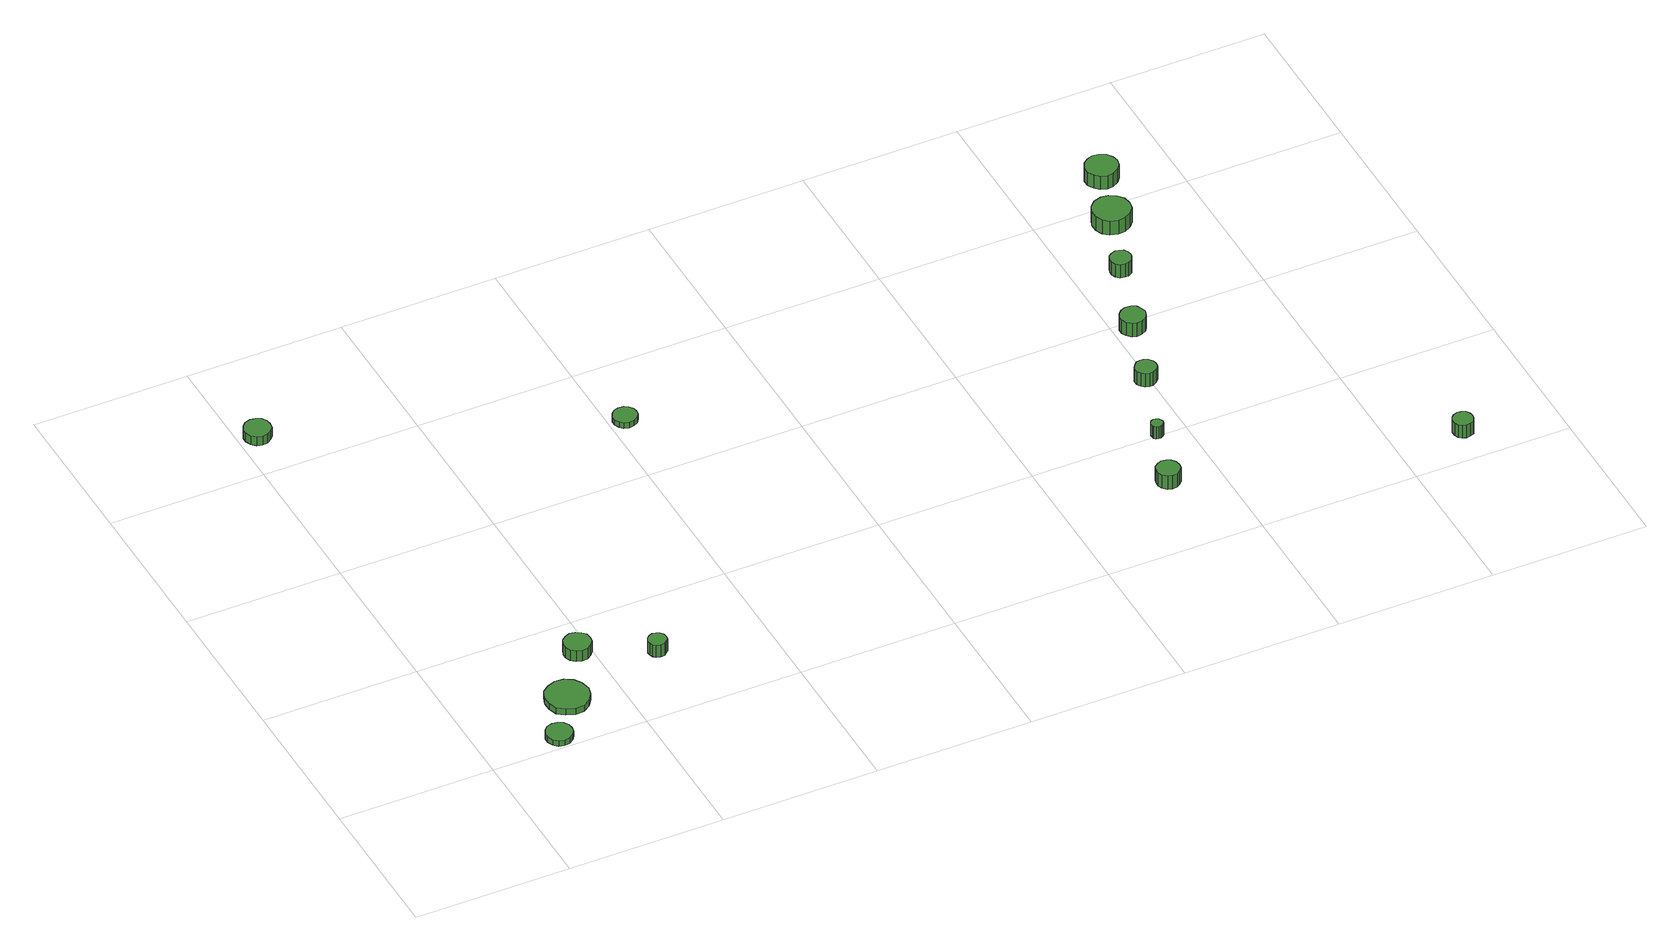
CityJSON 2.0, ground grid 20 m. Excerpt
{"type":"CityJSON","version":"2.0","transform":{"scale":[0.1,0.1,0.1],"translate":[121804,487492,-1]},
"CityObjects":{
"tree1":{"type":"SolitaryVegetationObject","attributes":{"function":"something"},"geometry":[{"type":"MultiSurface","lod":"1","boundaries":[[[0,1,2,3,4,5,6,7,8,9,10,11,12,13,14]],[[15,16,17,18,19,20,21,22,23,24,25,26,27,28,29]],[[0,29,28,1]],[[1,28,27,2]],[[2,27,26,3]],[[3,26,25,4]],[[4,25,24,5]],[[5,24,23,6]],[[6,23,22,7]],[[7,22,21,8]],[[8,21,20,9]],[[9,20,19,10]],[[10,19,18,11]],[[11,18,17,12]],[[12,17,16,13]],[[13,16,15,14]],[[14,15,29,0]]]}]},
"tree2":{"type":"SolitaryVegetationObject","attributes":{"function":"something"},"geometry":[{"type":"MultiSurface","lod":"1","boundaries":[[[30,31,32,33,34,35,36,37,38,39,40,41,42,43,44]],[[45,46,47,48,49,50,51,52,53,54,55,56,57,58,59]],[[30,59,58,31]],[[31,58,57,32]],[[32,57,56,33]],[[33,56,55,34]],[[34,55,54,35]],[[35,54,53,36]],[[36,53,52,37]],[[37,52,51,38]],[[38,51,50,39]],[[39,50,49,40]],[[40,49,48,41]],[[41,48,47,42]],[[42,47,46,43]],[[43,46,45,44]],[[44,45,59,30]]]}]},
"tree3":{"type":"SolitaryVegetationObject","attributes":{"function":"something"},"geometry":[{"type":"MultiSurface","lod":"1","boundaries":[[[60,61,62,63,64,65,66,67,68,69,70,71,72,73,74]],[[75,76,77,78,79,80,81,82,83,84,85,86,87,88,89]],[[60,89,88,61]],[[61,88,87,62]],[[62,87,86,63]],[[63,86,85,64]],[[64,85,84,65]],[[65,84,83,66]],[[66,83,82,67]],[[67,82,81,68]],[[68,81,80,69]],[[69,80,79,70]],[[70,79,78,71]],[[71,78,77,72]],[[72,77,76,73]],[[73,76,75,74]],[[74,75,89,60]]]}]},
"tree4":{"type":"SolitaryVegetationObject","attributes":{"function":"something"},"geometry":[{"type":"MultiSurface","lod":"1","boundaries":[[[90,91,92,93,94,95,96,97,98,99,100,101,102,103,104]],[[105,106,107,108,109,110,111,112,113,114,115,116,117,118,119]],[[90,119,118,91]],[[91,118,117,92]],[[92,117,116,93]],[[93,116,115,94]],[[94,115,114,95]],[[95,114,113,96]],[[96,113,112,97]],[[97,112,111,98]],[[98,111,110,99]],[[99,110,109,100]],[[100,109,108,101]],[[101,108,107,102]],[[102,107,106,103]],[[103,106,105,104]],[[104,105,119,90]]]}]},
"tree5":{"type":"SolitaryVegetationObject","attributes":{"function":"something"},"geometry":[{"type":"MultiSurface","lod":"1","boundaries":[[[120,121,122,123,124,125,126,127,128,129,130,131,132,133,134]],[[135,136,137,138,139,140,141,142,143,144,145,146,147,148,149]],[[120,149,148,121]],[[121,148,147,122]],[[122,147,146,123]],[[123,146,145,124]],[[124,145,144,125]],[[125,144,143,126]],[[126,143,142,127]],[[127,142,141,128]],[[128,141,140,129]],[[129,140,139,130]],[[130,139,138,131]],[[131,138,137,132]],[[132,137,136,133]],[[133,136,135,134]],[[134,135,149,120]]]}]},
"tree6":{"type":"SolitaryVegetationObject","attributes":{"function":"something"}},
"tree7":{"type":"SolitaryVegetationObject","attributes":{"function":"something"},"geometry":[{"type":"MultiSurface","lod":"1","boundaries":[[[150,151,152,153,154,155,156,157,158,159,160,161,162,163,164]],[[165,166,167,168,169,170,171,172,173,174,175,176,177,178,179]],[[150,179,178,151]],[[151,178,177,152]],[[152,177,176,153]],[[153,176,175,154]],[[154,175,174,155]],[[155,174,173,156]],[[156,173,172,157]],[[157,172,171,158]],[[158,171,170,159]],[[159,170,169,160]],[[160,169,168,161]],[[161,168,167,162]],[[162,167,166,163]],[[163,166,165,164]],[[164,165,179,150]]]}]},
"tree8":{"type":"SolitaryVegetationObject","attributes":{"function":"something"},"geometry":[{"type":"MultiSurface","lod":"1","boundaries":[[[180,181,182,183,184,185,186,187,188,189,190,191,192,193,194]],[[195,196,197,198,199,200,201,202,203,204,205,206,207,208,209]],[[180,209,208,181]],[[181,208,207,182]],[[182,207,206,183]],[[183,206,205,184]],[[184,205,204,185]],[[185,204,203,186]],[[186,203,202,187]],[[187,202,201,188]],[[188,201,200,189]],[[189,200,199,190]],[[190,199,198,191]],[[191,198,197,192]],[[192,197,196,193]],[[193,196,195,194]],[[194,195,209,180]]]}]},
"tree9":{"type":"SolitaryVegetationObject","attributes":{"function":"something"},"geometry":[{"type":"MultiSurface","lod":"1","boundaries":[[[210,211,212,213,214,215,216,217,218,219,220,221,222,223,224]],[[225,226,227,228,229,230,231,232,233,234,235,236,237,238,239]],[[210,239,238,211]],[[211,238,237,212]],[[212,237,236,213]],[[213,236,235,214]],[[214,235,234,215]],[[215,234,233,216]],[[216,233,232,217]],[[217,232,231,218]],[[218,231,230,219]],[[219,230,229,220]],[[220,229,228,221]],[[221,228,227,222]],[[222,227,226,223]],[[223,226,225,224]],[[224,225,239,210]]]}]},
"tree10":{"type":"SolitaryVegetationObject","attributes":{"function":"something"},"geometry":[{"type":"MultiSurface","lod":"1","boundaries":[[[240,241,242,243,244,245,246,247,248,249,250,251,252,253,254]],[[255,256,257,258,259,260,261,262,263,264,265,266,267,268,269]],[[240,269,268,241]],[[241,268,267,242]],[[242,267,266,243]],[[243,266,265,244]],[[244,265,264,245]],[[245,264,263,246]],[[246,263,262,247]],[[247,262,261,248]],[[248,261,260,249]],[[249,260,259,250]],[[250,259,258,251]],[[251,258,257,252]],[[252,257,256,253]],[[253,256,255,254]],[[254,255,269,240]]]}]},
"tree11":{"type":"SolitaryVegetationObject","attributes":{"function":"something"},"geometry":[{"type":"MultiSurface","lod":"1","boundaries":[[[270,271,272,273,274,275,276,277,278,279,280,281,282,283,284]],[[285,286,287,288,289,290,291,292,293,294,295,296,297,298,299]],[[270,299,298,271]],[[271,298,297,272]],[[272,297,296,273]],[[273,296,295,274]],[[274,295,294,275]],[[275,294,293,276]],[[276,293,292,277]],[[277,292,291,278]],[[278,291,290,279]],[[279,290,289,280]],[[280,289,288,281]],[[281,288,287,282]],[[282,287,286,283]],[[283,286,285,284]],[[284,285,299,270]]]}]},
"tree12":{"type":"SolitaryVegetationObject","attributes":{"function":"something"},"geometry":[{"type":"MultiSurface","lod":"1","boundaries":[[[300,301,302,303,304,305,306,307,308,309,310,311,312,313,314]],[[315,316,317,318,319,320,321,322,323,324,325,326,327,328,329]],[[300,329,328,301]],[[301,328,327,302]],[[302,327,326,303]],[[303,326,325,304]],[[304,325,324,305]],[[305,324,323,306]],[[306,323,322,307]],[[307,322,321,308]],[[308,321,320,309]],[[309,320,319,310]],[[310,319,318,311]],[[311,318,317,312]],[[312,317,316,313]],[[313,316,315,314]],[[314,315,329,300]]]}]},
"tree13":{"type":"SolitaryVegetationObject","attributes":{"function":"something"},"geometry":[{"type":"MultiSurface","lod":"1","boundaries":[[[330,331,332,333,334,335,336,337,338,339,340,341,342,343,344]],[[345,346,347,348,349,350,351,352,353,354,355,356,357,358,359]],[[330,359,358,331]],[[331,358,357,332]],[[332,357,356,333]],[[333,356,355,334]],[[334,355,354,335]],[[335,354,353,336]],[[336,353,352,337]],[[337,352,351,338]],[[338,351,350,339]],[[339,350,349,340]],[[340,349,348,341]],[[341,348,347,342]],[[342,347,346,343]],[[343,346,345,344]],[[344,345,359,330]]]}]},
"tree14":{"type":"SolitaryVegetationObject","attributes":{"function":"something"},"geometry":[{"type":"MultiSurface","lod":"1","boundaries":[[[360,361,362,363,364,365,366,367,368,369,370,371,372,373,374]],[[375,376,377,378,379,380,381,382,383,384,385,386,387,388,389]],[[360,389,388,361]],[[361,388,387,362]],[[362,387,386,363]],[[363,386,385,364]],[[364,385,384,365]],[[365,384,383,366]],[[366,383,382,367]],[[367,382,381,368]],[[368,381,380,369]],[[369,380,379,370]],[[370,379,378,371]],[[371,378,377,372]],[[372,377,376,373]],[[373,376,375,374]],[[374,375,389,360]]]}]},
"tree15":{"type":"SolitaryVegetationObject","attributes":{"function":"something"},"geometry":[{"type":"MultiSurface","lod":"1","boundaries":[[[390,391,392,393,394,395,396,397,398,399,400,401,402,403,404]],[[405,406,407,408,409,410,411,412,413,414,415,416,417,418,419]],[[390,419,418,391]],[[391,418,417,392]],[[392,417,416,393]],[[393,416,415,394]],[[394,415,414,395]],[[395,414,413,396]],[[396,413,412,397]],[[397,412,411,398]],[[398,411,410,399]],[[399,410,409,400]],[[400,409,408,401]],[[401,408,407,402]],[[402,407,406,403]],[[403,406,405,404]],[[404,405,419,390]]]}]}
},
"vertices":[
[112,19,15],[111,26,15],[107,32,15],[101,35,15],[94,36,15],[87,34,15],[82,29,15],[79,23,15],[79,16,15],[82,9,15],[87,4,15],[94,2,15],[101,3,15],[107,7,15],[111,12,15],[111,12,7],[107,7,7],[101,3,7],[94,2,7],[87,4,7],[82,9,7],[79,16,7],[79,23,7],[82,29,7],[87,34,7],[94,36,7],[101,35,7],[107,32,7],[111,26,7],[112,19,7],
[161,74,16],[158,86,16],[152,95,16],[142,101,16],[131,102,16],[120,98,16],[111,91,16],[107,80,16],[107,69,16],[111,58,16],[120,51,16],[131,47,16],[142,48,16],[152,54,16],[158,63,16],[158,63,7],[152,54,7],[142,48,7],[131,47,7],[120,51,7],[111,58,7],[107,69,7],[107,80,7],[111,91,7],[120,98,7],[131,102,7],[142,101,7],[152,95,7],[158,86,7],[161,74,7],
[41,666,19],[40,673,19],[36,679,19],[30,682,19],[23,683,19],[16,681,19],[11,676,19],[8,670,19],[8,663,19],[11,656,19],[16,651,19],[23,649,19],[30,650,19],[36,654,19],[40,659,19],[40,659,6],[36,654,6],[30,650,6],[23,649,6],[16,651,6],[11,656,6],[8,663,6],[8,670,6],[11,676,6],[16,681,6],[23,683,6],[30,682,6],[36,679,6],[40,673,6],[41,666,6],
[200,148,23],[199,155,23],[194,160,23],[188,164,23],[181,165,23],[174,162,23],[169,158,23],[166,151,23],[166,144,23],[169,138,23],[174,133,23],[181,131,23],[188,131,23],[194,135,23],[199,141,23],[199,141,7],[194,135,7],[188,131,7],[181,131,7],[174,133,7],[169,138,7],[166,144,7],[166,151,7],[169,158,7],[174,162,7],[181,165,7],[188,164,7],[194,160,7],[199,155,7],[200,148,7],
[279,108,25],[278,113,25],[275,117,25],[271,119,25],[266,120,25],[261,118,25],[258,115,25],[256,110,25],[256,106,25],[258,101,25],[261,98,25],[266,97,25],[271,97,25],[275,100,25],[278,103,25],[278,103,7],[275,100,7],[271,97,7],[266,97,7],[261,98,7],[258,101,7],[256,106,7],[256,110,7],[258,115,7],[261,118,7],[266,120,7],[271,119,7],[275,117,7],[278,113,7],[279,108,7],
[436,502,14],[435,508,14],[431,513,14],[426,516,14],[419,517,14],[413,515,14],[409,511,14],[406,505,14],[406,499,14],[409,493,14],[413,489,14],[419,487,14],[426,488,14],[431,491,14],[435,496,14],[435,496,6],[431,491,6],[426,488,6],[419,487,6],[413,489,6],[409,493,6],[406,499,6],[406,505,6],[409,511,6],[413,515,6],[419,517,6],[426,516,6],[431,513,6],[435,508,6],[436,502,6],
[952,120,27],[951,126,27],[947,131,27],[942,134,27],[936,135,27],[930,133,27],[925,129,27],[923,123,27],[923,117,27],[925,112,27],[930,107,27],[936,105,27],[942,106,27],[947,109,27],[951,114,27],[951,114,7],[947,109,7],[942,106,7],[936,105,7],[930,107,7],[925,112,7],[923,117,7],[923,123,7],[925,129,7],[930,133,7],[936,135,7],[942,134,7],[947,131,7],[951,126,7],[952,120,7],
[971,201,25],[970,204,25],[968,207,25],[965,208,25],[962,209,25],[959,208,25],[957,206,25],[956,203,25],[956,200,25],[957,197,25],[959,195,25],[962,194,25],[965,194,25],[968,196,25],[970,198,25],[970,198,7],[968,196,7],[965,194,7],[962,194,7],[959,195,7],[957,197,7],[956,200,7],[956,203,7],[957,206,7],[959,208,7],[962,209,7],[965,208,7],[968,207,7],[970,204,7],[971,201,7],
[1010,298,26],[1009,303,26],[1005,308,26],[1000,311,26],[995,311,26],[990,310,26],[986,306,26],[983,301,26],[983,295,26],[986,290,26],[990,286,26],[995,285,26],[1000,285,26],[1005,288,26],[1009,292,26],[1009,292,6],[1005,288,6],[1000,285,6],[995,285,6],[990,286,6],[986,290,6],[983,295,6],[983,301,6],[986,306,6],[990,310,6],[995,311,6],[1000,311,6],[1005,308,6],[1009,303,6],[1010,298,6],
[1041,389,26],[1039,395,26],[1036,401,26],[1030,404,26],[1023,405,26],[1017,403,26],[1012,398,26],[1009,392,26],[1009,386,26],[1012,380,26],[1017,375,26],[1023,373,26],[1030,374,26],[1036,377,26],[1039,382,26],[1039,382,6],[1036,377,6],[1030,374,6],[1023,373,6],[1017,375,6],[1012,380,6],[1009,386,6],[1009,392,6],[1012,398,6],[1017,403,6],[1023,405,6],[1030,404,6],[1036,401,6],[1039,395,6],[1041,389,6],
[1072,489,26],[1071,494,26],[1068,499,26],[1063,501,26],[1058,502,26],[1052,500,26],[1048,497,26],[1046,492,26],[1046,486,26],[1048,481,26],[1052,477,26],[1058,476,26],[1063,476,26],[1068,479,26],[1071,484,26],[1071,484,6],[1068,479,6],[1063,476,6],[1058,476,6],[1052,477,6],[1048,481,6],[1046,486,6],[1046,492,6],[1048,497,6],[1052,500,6],[1058,502,6],[1063,501,6],[1068,499,6],[1071,494,6],[1072,489,6],
[1112,572,27],[1110,582,27],[1104,590,27],[1095,595,27],[1086,596,27],[1076,593,27],[1069,586,27],[1065,577,27],[1065,567,27],[1069,558,27],[1076,552,27],[1086,549,27],[1095,550,27],[1104,555,27],[1110,562,27],[1110,562,6],[1104,555,6],[1095,550,6],[1086,549,6],[1076,552,6],[1069,558,6],[1065,567,6],[1065,577,6],[1069,586,6],[1076,593,6],[1086,596,6],[1095,595,6],[1104,590,6],[1110,582,6],[1112,572,6],
[1298,49,26],[1297,54,26],[1294,59,26],[1289,61,26],[1284,62,26],[1279,60,26],[1275,57,26],[1273,52,26],[1273,46,26],[1275,41,26],[1279,38,26],[1284,36,26],[1289,37,26],[1294,39,26],[1297,44,26],[1297,44,7],[1294,39,7],[1289,37,7],[1284,36,7],[1279,38,7],[1275,41,7],[1273,46,7],[1273,52,7],[1275,57,7],[1279,60,7],[1284,62,7],[1289,61,7],[1294,59,7],[1297,54,7],[1298,49,7],
[1134,649,26],[1132,657,26],[1127,664,26],[1119,668,26],[1111,669,26],[1103,666,26],[1097,661,26],[1093,653,26],[1093,644,26],[1097,637,26],[1103,631,26],[1111,628,26],[1119,629,26],[1127,634,26],[1132,640,26],[1132,640,6],[1127,634,6],[1119,629,6],[1111,628,6],[1103,631,6],[1097,637,6],[1093,644,6],[1093,653,6],[1097,661,6],[1103,666,6],[1111,669,6],[1119,668,6],[1127,664,6],[1132,657,6],[1134,649,6]
]}
